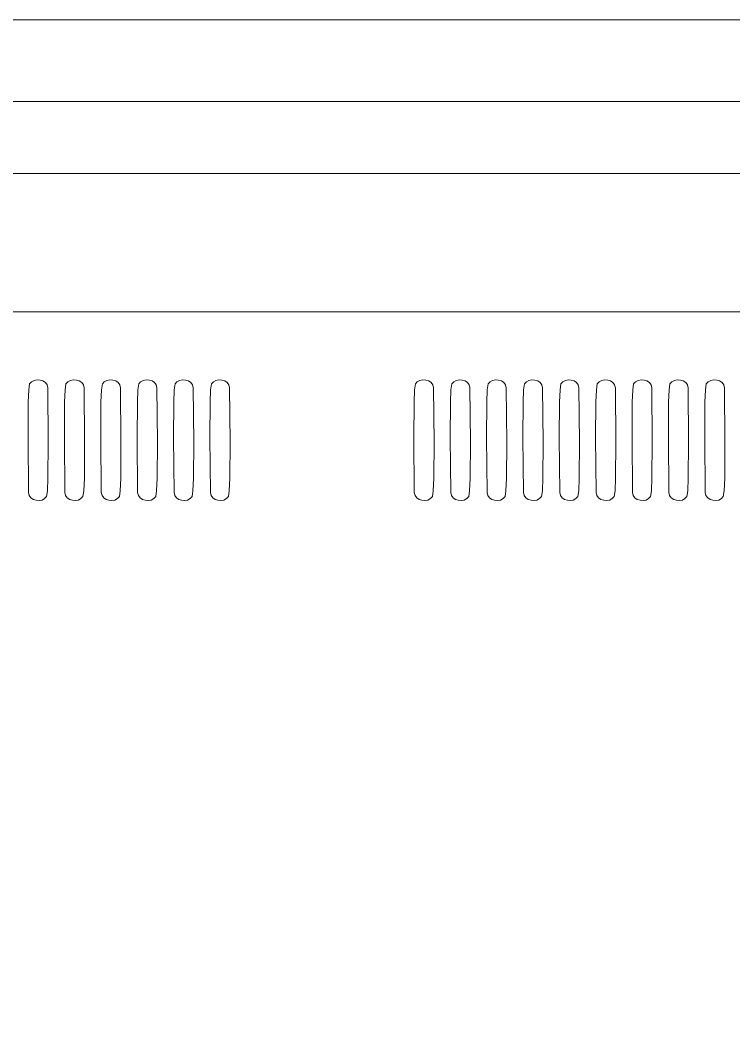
# Model space of a CAD drawing. Header units: centimetres. Extents: x -55 to 59, y -21 to 8.
# Drawn here: x -48.656 to -45.682, y 4.155 to 8.317 of the extents above; entities that cross this region are included whole.
import ezdxf

# ---------------------------------------------------------------- set-up
doc = ezdxf.new("R2010")
doc.units = ezdxf.units.CM
doc.header["$MEASUREMENT"] = 0
doc.layers.add('Camada 1', color=7, linetype='Continuous')

msp = doc.modelspace()

# ---------------------------------------------------------------- linework, layer by layer
at = {"layer": 'Camada 1', "color": 1, "lineweight": 0}
msp.add_lwpolyline([(-54.58141, -21.38276), (-33.58141, -21.38276), (-33.58141, 8.31724), (-54.58141, 8.31724), (-54.58141, -21.38276)], close=True, dxfattribs=at)
at = {"layer": 'Camada 1', "color": 3, "lineweight": 9}
for points, knots in [([(-38.30711, 7.58528), (-38.30711, 7.58528), (-38.32704, 7.28569), (-38.32704, 7.28569), (-38.32704, 7.28569), (-38.32704, 7.28569), (-38.82637, 7.31889), (-38.82637, 7.31889), (-38.82637, 7.31889), (-38.82637, 7.31889), (-38.80646, 7.61849), (-38.80646, 7.61849), (-38.80646, 7.61849), (-38.80646, 7.61849), (-39.67619, 7.67635), (-39.67619, 7.67635), (-39.67619, 7.67635), (-39.67619, 7.67635), (-40.9197, 7.67635), (-40.9197, 7.67635), (-40.9197, 7.67635), (-40.9197, 7.67635), (-40.9197, 7.37607), (-40.9197, 7.37607), (-40.9197, 7.37607), (-40.9197, 7.37607), (-41.42014, 7.37607), (-41.42014, 7.37607), (-41.42014, 7.37607), (-41.42014, 7.37607), (-41.42014, 7.67635), (-41.42014, 7.67635), (-41.42014, 7.67635), (-41.42014, 7.67635), (-49.53611, 7.67635), (-49.53611, 7.67635), (-49.53611, 7.67635), (-49.53611, 7.67635), (-49.53611, 7.37607), (-49.53611, 7.37607), (-49.53611, 7.37607), (-49.53611, 7.37607), (-50.03655, 7.37607), (-50.03655, 7.37607), (-50.03655, 7.37607), (-50.03655, 7.37607), (-50.03655, 7.67635), (-50.03655, 7.67635), (-50.03655, 7.67635), (-50.03655, 7.67635), (-51.28663, 7.67635), (-51.28663, 7.67635), (-51.28663, 7.67635), (-51.28663, 7.67635), (-52.28755, 7.5968), (-52.28755, 7.5968), (-52.28755, 7.5968), (-52.28755, 7.5968), (-52.26376, 7.29749), (-52.26376, 7.29749), (-52.26376, 7.29749), (-52.26376, 7.29749), (-52.76263, 7.25786), (-52.76263, 7.25786), (-52.76263, 7.25786), (-52.76263, 7.25786), (-52.78642, 7.55719), (-52.78642, 7.55719), (-52.78642, 7.55719), (-52.78642, 7.55719), (-53.28845, 7.51729), (-53.28845, 7.51729), (-53.28845, 7.51729), (-53.28845, 7.51729), (-53.28845, 7.81755), (-53.28845, 7.81755), (-53.28845, 7.81755), (-53.28845, 7.81755), (-51.28663, 7.97662), (-51.28663, 7.97662), (-51.28663, 7.97662), (-51.28663, 7.97662), (-39.67619, 7.97662), (-39.67619, 7.97662), (-39.67619, 7.97662), (-39.67619, 7.97662), (-37.67438, 7.84347), (-37.67438, 7.84347), (-37.67438, 7.84347), (-37.67438, 7.84347), (-37.67438, 7.5432), (-37.67438, 7.5432), (-37.67438, 7.5432), (-37.67438, 7.5432), (-38.30711, 7.58528), (-38.30711, 7.58528)], [0, 0, 0, 0, 0.04, 0.04, 0.04, 0.04, 0.08, 0.08, 0.08, 0.08, 0.12, 0.12, 0.12, 0.12, 0.16, 0.16, 0.16, 0.16, 0.2, 0.2, 0.2, 0.2, 0.24, 0.24, 0.24, 0.24, 0.28, 0.28, 0.28, 0.28, 0.32, 0.32, 0.32, 0.32, 0.36, 0.36, 0.36, 0.36, 0.4, 0.4, 0.4, 0.4, 0.44, 0.44, 0.44, 0.44, 0.48, 0.48, 0.48, 0.48, 0.52, 0.52, 0.52, 0.52, 0.56, 0.56, 0.56, 0.56, 0.6, 0.6, 0.6, 0.6, 0.64, 0.64, 0.64, 0.64, 0.68, 0.68, 0.68, 0.68, 0.72, 0.72, 0.72, 0.72, 0.76, 0.76, 0.76, 0.76, 0.8, 0.8, 0.8, 0.8, 0.84, 0.84, 0.84, 0.84, 0.88, 0.88, 0.88, 0.88, 0.92, 0.92, 0.92, 0.92, 1, 1, 1, 1]), ([(-42.72721, 0.44313), (-42.72721, 0.44313), (-42.72721, 7.09738), (-42.72721, 7.09738), (-42.72721, 7.09738), (-42.72721, 7.09738), (-43.40026, 7.1001), (-43.40026, 7.1001), (-43.40026, 7.1001), (-43.40026, 7.1001), (-52.0356, 7.1001), (-52.0356, 7.1001), (-52.0356, 7.1001), (-52.0356, 7.1001), (-52.0356, 0.46847), (-52.0356, 0.46847), (-52.0356, 0.46847), (-52.0356, 0.46847), (-51.74761, 0.4294), (-51.74761, 0.4294), (-51.74761, 0.4294), (-51.74761, 0.4294), (-51.45908, 0.39271), (-51.45908, 0.39271), (-51.45908, 0.39271), (-51.45908, 0.39271), (-51.17003, 0.35841), (-51.17003, 0.35841), (-51.17003, 0.35841), (-51.17003, 0.35841), (-50.8805, 0.32652), (-50.8805, 0.32652), (-50.8805, 0.32652), (-50.8805, 0.32652), (-50.59053, 0.29705), (-50.59053, 0.29705), (-50.59053, 0.29705), (-50.59053, 0.29705), (-50.30015, 0.26999), (-50.30015, 0.26999), (-50.30015, 0.26999), (-50.30015, 0.26999), (-50.0094, 0.24536), (-50.0094, 0.24536), (-50.0094, 0.24536), (-50.0094, 0.24536), (-49.71832, 0.22317), (-49.71832, 0.22317), (-49.71832, 0.22317), (-49.71832, 0.22317), (-49.42695, 0.20343), (-49.42695, 0.20343), (-49.42695, 0.20343), (-49.42695, 0.20343), (-49.13531, 0.18613), (-49.13531, 0.18613), (-49.13531, 0.18613), (-49.13531, 0.18613), (-48.84345, 0.1713), (-48.84345, 0.1713), (-48.84345, 0.1713), (-48.84345, 0.1713), (-48.5514, 0.15894), (-48.5514, 0.15894), (-48.5514, 0.15894), (-48.5514, 0.15894), (-48.2592, 0.14906), (-48.2592, 0.14906), (-48.2592, 0.14906), (-48.2592, 0.14906), (-47.96688, 0.14166), (-47.96688, 0.14166), (-47.96688, 0.14166), (-47.96688, 0.14166), (-47.67449, 0.13676), (-47.67449, 0.13676), (-47.67449, 0.13676), (-47.67449, 0.13676), (-47.38206, 0.13437), (-47.38206, 0.13437), (-47.38206, 0.13437), (-47.38206, 0.13437), (-47.08962, 0.13448), (-47.08962, 0.13448), (-47.08962, 0.13448), (-47.08962, 0.13448), (-46.79721, 0.13711), (-46.79721, 0.13711), (-46.79721, 0.13711), (-46.79721, 0.13711), (-46.50487, 0.14227), (-46.50487, 0.14227), (-46.50487, 0.14227), (-46.50487, 0.14227), (-46.21263, 0.14997), (-46.21263, 0.14997), (-46.21263, 0.14997), (-46.21263, 0.14997), (-45.92054, 0.16021), (-45.92054, 0.16021), (-45.92054, 0.16021), (-45.92054, 0.16021), (-45.62862, 0.173), (-45.62862, 0.173), (-45.62862, 0.173), (-45.62862, 0.173), (-45.33692, 0.18835), (-45.33692, 0.18835), (-45.33692, 0.18835), (-45.33692, 0.18835), (-45.04546, 0.20628), (-45.04546, 0.20628), (-45.04546, 0.20628), (-45.04546, 0.20628), (-44.75429, 0.22678), (-44.75429, 0.22678), (-44.75429, 0.22678), (-44.75429, 0.22678), (-44.46345, 0.24986), (-44.46345, 0.24986), (-44.46345, 0.24986), (-44.46345, 0.24986), (-44.17296, 0.27554), (-44.17296, 0.27554), (-44.17296, 0.27554), (-44.17296, 0.27554), (-43.88287, 0.30382), (-43.88287, 0.30382), (-43.88287, 0.30382), (-43.88287, 0.30382), (-43.59322, 0.33471), (-43.59322, 0.33471), (-43.59322, 0.33471), (-43.59322, 0.33471), (-43.30403, 0.36822), (-43.30403, 0.36822), (-43.30403, 0.36822), (-43.30403, 0.36822), (-43.01535, 0.40435), (-43.01535, 0.40435), (-43.01535, 0.40435), (-43.01535, 0.40435), (-42.72721, 0.44313), (-42.72721, 0.44313)], [0, 0, 0, 0, 0.027027, 0.027027, 0.027027, 0.027027, 0.0540541, 0.0540541, 0.0540541, 0.0540541, 0.0810811, 0.0810811, 0.0810811, 0.0810811, 0.1081081, 0.1081081, 0.1081081, 0.1081081, 0.1351351, 0.1351351, 0.1351351, 0.1351351, 0.1621622, 0.1621622, 0.1621622, 0.1621622, 0.1891892, 0.1891892, 0.1891892, 0.1891892, 0.2162162, 0.2162162, 0.2162162, 0.2162162, 0.2432432, 0.2432432, 0.2432432, 0.2432432, 0.2702703, 0.2702703, 0.2702703, 0.2702703, 0.2972973, 0.2972973, 0.2972973, 0.2972973, 0.3243243, 0.3243243, 0.3243243, 0.3243243, 0.3513514, 0.3513514, 0.3513514, 0.3513514, 0.3783784, 0.3783784, 0.3783784, 0.3783784, 0.4054054, 0.4054054, 0.4054054, 0.4054054, 0.4324324, 0.4324324, 0.4324324, 0.4324324, 0.4594595, 0.4594595, 0.4594595, 0.4594595, 0.4864865, 0.4864865, 0.4864865, 0.4864865, 0.5135135, 0.5135135, 0.5135135, 0.5135135, 0.5405405, 0.5405405, 0.5405405, 0.5405405, 0.5675676, 0.5675676, 0.5675676, 0.5675676, 0.5945946, 0.5945946, 0.5945946, 0.5945946, 0.6216216, 0.6216216, 0.6216216, 0.6216216, 0.6486486, 0.6486486, 0.6486486, 0.6486486, 0.6756757, 0.6756757, 0.6756757, 0.6756757, 0.7027027, 0.7027027, 0.7027027, 0.7027027, 0.7297297, 0.7297297, 0.7297297, 0.7297297, 0.7567568, 0.7567568, 0.7567568, 0.7567568, 0.7837838, 0.7837838, 0.7837838, 0.7837838, 0.8108108, 0.8108108, 0.8108108, 0.8108108, 0.8378378, 0.8378378, 0.8378378, 0.8378378, 0.8648649, 0.8648649, 0.8648649, 0.8648649, 0.8918919, 0.8918919, 0.8918919, 0.8918919, 0.9189189, 0.9189189, 0.9189189, 0.9189189, 0.9459459, 0.9459459, 0.9459459, 0.9459459, 1, 1, 1, 1])]:
    msp.add_open_spline(points, degree=3, knots=knots, dxfattribs=at)
at = {"layer": 'Camada 1', "color": 5, "lineweight": 9}
for points in [[(-48.61731, 6.33436), (-48.61731, 6.33436), (-48.62042, 6.34652), (-48.62042, 6.34652), (-48.62042, 6.34652), (-48.62042, 6.34652), (-48.62256, 6.57389), (-48.62256, 6.57389), (-48.62256, 6.57389), (-48.62256, 6.57389), (-48.62157, 6.72331), (-48.62157, 6.72331), (-48.62157, 6.72331), (-48.62157, 6.72331), (-48.6195, 6.77499), (-48.6195, 6.77499), (-48.6195, 6.77499), (-48.6195, 6.77499), (-48.61597, 6.79916), (-48.61597, 6.79916), (-48.61597, 6.79916), (-48.61597, 6.79916), (-48.60791, 6.80815), (-48.60791, 6.80815), (-48.60791, 6.80815), (-48.60791, 6.80815), (-48.59717, 6.81381), (-48.59717, 6.81381), (-48.59717, 6.81381), (-48.59717, 6.81381), (-48.5849, 6.81624), (-48.5849, 6.81624), (-48.5849, 6.81624), (-48.5849, 6.81624), (-48.57222, 6.81554), (-48.57222, 6.81554), (-48.57222, 6.81554), (-48.57222, 6.81554), (-48.56029, 6.81181), (-48.56029, 6.81181), (-48.56029, 6.81181), (-48.56029, 6.81181), (-48.55024, 6.80514), (-48.55024, 6.80514), (-48.55024, 6.80514), (-48.55024, 6.80514), (-48.54322, 6.79565), (-48.54322, 6.79565), (-48.54322, 6.79565), (-48.54322, 6.79565), (-48.54035, 6.78342), (-48.54035, 6.78342), (-48.54035, 6.78342), (-48.54035, 6.78342), (-48.53812, 6.55573), (-48.53812, 6.55573), (-48.53812, 6.55573), (-48.53812, 6.55573), (-48.53933, 6.40576), (-48.53933, 6.40576), (-48.53933, 6.40576), (-48.53933, 6.40576), (-48.54147, 6.35397), (-48.54147, 6.35397), (-48.54147, 6.35397), (-48.54147, 6.35397), (-48.545, 6.32994), (-48.545, 6.32994), (-48.545, 6.32994), (-48.545, 6.32994), (-48.55328, 6.32076), (-48.55328, 6.32076), (-48.55328, 6.32076), (-48.55328, 6.32076), (-48.56403, 6.31512), (-48.56403, 6.31512), (-48.56403, 6.31512), (-48.56403, 6.31512), (-48.57616, 6.31287), (-48.57616, 6.31287), (-48.57616, 6.31287), (-48.57616, 6.31287), (-48.58862, 6.31384), (-48.58862, 6.31384), (-48.58862, 6.31384), (-48.58862, 6.31384), (-48.60034, 6.31785), (-48.60034, 6.31785), (-48.60034, 6.31785), (-48.60034, 6.31785), (-48.61026, 6.32475), (-48.61026, 6.32475), (-48.61026, 6.32475), (-48.61026, 6.32475), (-48.61731, 6.33436), (-48.61731, 6.33436)], [(-48.46563, 6.33434), (-48.46563, 6.33434), (-48.46871, 6.34652), (-48.46871, 6.34652), (-48.46871, 6.34652), (-48.46871, 6.34652), (-48.4709, 6.57385), (-48.4709, 6.57385), (-48.4709, 6.57385), (-48.4709, 6.57385), (-48.46992, 6.72324), (-48.46992, 6.72324), (-48.46992, 6.72324), (-48.46992, 6.72324), (-48.46783, 6.77494), (-48.46783, 6.77494), (-48.46783, 6.77494), (-48.46783, 6.77494), (-48.46426, 6.79916), (-48.46426, 6.79916), (-48.46426, 6.79916), (-48.46426, 6.79916), (-48.45621, 6.80814), (-48.45621, 6.80814), (-48.45621, 6.80814), (-48.45621, 6.80814), (-48.44548, 6.81379), (-48.44548, 6.81379), (-48.44548, 6.81379), (-48.44548, 6.81379), (-48.43321, 6.81621), (-48.43321, 6.81621), (-48.43321, 6.81621), (-48.43321, 6.81621), (-48.42053, 6.8155), (-48.42053, 6.8155), (-48.42053, 6.8155), (-48.42053, 6.8155), (-48.4086, 6.81177), (-48.4086, 6.81177), (-48.4086, 6.81177), (-48.4086, 6.81177), (-48.39855, 6.80512), (-48.39855, 6.80512), (-48.39855, 6.80512), (-48.39855, 6.80512), (-48.39152, 6.79563), (-48.39152, 6.79563), (-48.39152, 6.79563), (-48.39152, 6.79563), (-48.38865, 6.78342), (-48.38865, 6.78342), (-48.38865, 6.78342), (-48.38865, 6.78342), (-48.38642, 6.55573), (-48.38642, 6.55573), (-48.38642, 6.55573), (-48.38642, 6.55573), (-48.38763, 6.40576), (-48.38763, 6.40576), (-48.38763, 6.40576), (-48.38763, 6.40576), (-48.38977, 6.35398), (-48.38977, 6.35398), (-48.38977, 6.35398), (-48.38977, 6.35398), (-48.3933, 6.32994), (-48.3933, 6.32994), (-48.3933, 6.32994), (-48.3933, 6.32994), (-48.40157, 6.32078), (-48.40157, 6.32078), (-48.40157, 6.32078), (-48.40157, 6.32078), (-48.41232, 6.31515), (-48.41232, 6.31515), (-48.41232, 6.31515), (-48.41232, 6.31515), (-48.42447, 6.3129), (-48.42447, 6.3129), (-48.42447, 6.3129), (-48.42447, 6.3129), (-48.43695, 6.31384), (-48.43695, 6.31384), (-48.43695, 6.31384), (-48.43695, 6.31384), (-48.44868, 6.31784), (-48.44868, 6.31784), (-48.44868, 6.31784), (-48.44868, 6.31784), (-48.4586, 6.32473), (-48.4586, 6.32473), (-48.4586, 6.32473), (-48.4586, 6.32473), (-48.46563, 6.33434), (-48.46563, 6.33434)], [(-48.3139, 6.33436), (-48.3139, 6.33436), (-48.31702, 6.34652), (-48.31702, 6.34652), (-48.31702, 6.34652), (-48.31702, 6.34652), (-48.31915, 6.57389), (-48.31915, 6.57389), (-48.31915, 6.57389), (-48.31915, 6.57389), (-48.31816, 6.72331), (-48.31816, 6.72331), (-48.31816, 6.72331), (-48.31816, 6.72331), (-48.31609, 6.77499), (-48.31609, 6.77499), (-48.31609, 6.77499), (-48.31609, 6.77499), (-48.31255, 6.79916), (-48.31255, 6.79916), (-48.31255, 6.79916), (-48.31255, 6.79916), (-48.3045, 6.80814), (-48.3045, 6.80814), (-48.3045, 6.80814), (-48.3045, 6.80814), (-48.29376, 6.8138), (-48.29376, 6.8138), (-48.29376, 6.8138), (-48.29376, 6.8138), (-48.28148, 6.81623), (-48.28148, 6.81623), (-48.28148, 6.81623), (-48.28148, 6.81623), (-48.26881, 6.81553), (-48.26881, 6.81553), (-48.26881, 6.81553), (-48.26881, 6.81553), (-48.25688, 6.81179), (-48.25688, 6.81179), (-48.25688, 6.81179), (-48.25688, 6.81179), (-48.24683, 6.80513), (-48.24683, 6.80513), (-48.24683, 6.80513), (-48.24683, 6.80513), (-48.2398, 6.79564), (-48.2398, 6.79564), (-48.2398, 6.79564), (-48.2398, 6.79564), (-48.23694, 6.78342), (-48.23694, 6.78342), (-48.23694, 6.78342), (-48.23694, 6.78342), (-48.23471, 6.55573), (-48.23471, 6.55573), (-48.23471, 6.55573), (-48.23471, 6.55573), (-48.23592, 6.40576), (-48.23592, 6.40576), (-48.23592, 6.40576), (-48.23592, 6.40576), (-48.23807, 6.35397), (-48.23807, 6.35397), (-48.23807, 6.35397), (-48.23807, 6.35397), (-48.2416, 6.32994), (-48.2416, 6.32994), (-48.2416, 6.32994), (-48.2416, 6.32994), (-48.24988, 6.32076), (-48.24988, 6.32076), (-48.24988, 6.32076), (-48.24988, 6.32076), (-48.26062, 6.31513), (-48.26062, 6.31513), (-48.26062, 6.31513), (-48.26062, 6.31513), (-48.27276, 6.31288), (-48.27276, 6.31288), (-48.27276, 6.31288), (-48.27276, 6.31288), (-48.28521, 6.31384), (-48.28521, 6.31384), (-48.28521, 6.31384), (-48.28521, 6.31384), (-48.29693, 6.31785), (-48.29693, 6.31785), (-48.29693, 6.31785), (-48.29693, 6.31785), (-48.30685, 6.32475), (-48.30685, 6.32475), (-48.30685, 6.32475), (-48.30685, 6.32475), (-48.3139, 6.33436), (-48.3139, 6.33436)], [(-48.1622, 6.33435), (-48.1622, 6.33435), (-48.1653, 6.34652), (-48.1653, 6.34652), (-48.1653, 6.34652), (-48.1653, 6.34652), (-48.16749, 6.57385), (-48.16749, 6.57385), (-48.16749, 6.57385), (-48.16749, 6.57385), (-48.16651, 6.72324), (-48.16651, 6.72324), (-48.16651, 6.72324), (-48.16651, 6.72324), (-48.16442, 6.77494), (-48.16442, 6.77494), (-48.16442, 6.77494), (-48.16442, 6.77494), (-48.16085, 6.79916), (-48.16085, 6.79916), (-48.16085, 6.79916), (-48.16085, 6.79916), (-48.1528, 6.80813), (-48.1528, 6.80813), (-48.1528, 6.80813), (-48.1528, 6.80813), (-48.14207, 6.81378), (-48.14207, 6.81378), (-48.14207, 6.81378), (-48.14207, 6.81378), (-48.1298, 6.8162), (-48.1298, 6.8162), (-48.1298, 6.8162), (-48.1298, 6.8162), (-48.11713, 6.81549), (-48.11713, 6.81549), (-48.11713, 6.81549), (-48.11713, 6.81549), (-48.1052, 6.81176), (-48.1052, 6.81176), (-48.1052, 6.81176), (-48.1052, 6.81176), (-48.09514, 6.8051), (-48.09514, 6.8051), (-48.09514, 6.8051), (-48.09514, 6.8051), (-48.08811, 6.79562), (-48.08811, 6.79562), (-48.08811, 6.79562), (-48.08811, 6.79562), (-48.08523, 6.78342), (-48.08523, 6.78342), (-48.08523, 6.78342), (-48.08523, 6.78342), (-48.083, 6.55575), (-48.083, 6.55575), (-48.083, 6.55575), (-48.083, 6.55575), (-48.08422, 6.40578), (-48.08422, 6.40578), (-48.08422, 6.40578), (-48.08422, 6.40578), (-48.08636, 6.35399), (-48.08636, 6.35399), (-48.08636, 6.35399), (-48.08636, 6.35399), (-48.0899, 6.32994), (-48.0899, 6.32994), (-48.0899, 6.32994), (-48.0899, 6.32994), (-48.09817, 6.32076), (-48.09817, 6.32076), (-48.09817, 6.32076), (-48.09817, 6.32076), (-48.10891, 6.31513), (-48.10891, 6.31513), (-48.10891, 6.31513), (-48.10891, 6.31513), (-48.12105, 6.31288), (-48.12105, 6.31288), (-48.12105, 6.31288), (-48.12105, 6.31288), (-48.13351, 6.31384), (-48.13351, 6.31384), (-48.13351, 6.31384), (-48.13351, 6.31384), (-48.14524, 6.31785), (-48.14524, 6.31785), (-48.14524, 6.31785), (-48.14524, 6.31785), (-48.15516, 6.32474), (-48.15516, 6.32474), (-48.15516, 6.32474), (-48.15516, 6.32474), (-48.1622, 6.33435), (-48.1622, 6.33435)], [(-48.01051, 6.33434), (-48.01051, 6.33434), (-48.01359, 6.34652), (-48.01359, 6.34652), (-48.01359, 6.34652), (-48.01359, 6.34652), (-48.01572, 6.57388), (-48.01572, 6.57388), (-48.01572, 6.57388), (-48.01572, 6.57388), (-48.01474, 6.72331), (-48.01474, 6.72331), (-48.01474, 6.72331), (-48.01474, 6.72331), (-48.01267, 6.775), (-48.01267, 6.775), (-48.01267, 6.775), (-48.01267, 6.775), (-48.00914, 6.79916), (-48.00914, 6.79916), (-48.00914, 6.79916), (-48.00914, 6.79916), (-48.0011, 6.80813), (-48.0011, 6.80813), (-48.0011, 6.80813), (-48.0011, 6.80813), (-47.99037, 6.81377), (-47.99037, 6.81377), (-47.99037, 6.81377), (-47.99037, 6.81377), (-47.97809, 6.81619), (-47.97809, 6.81619), (-47.97809, 6.81619), (-47.97809, 6.81619), (-47.96542, 6.81549), (-47.96542, 6.81549), (-47.96542, 6.81549), (-47.96542, 6.81549), (-47.95348, 6.81176), (-47.95348, 6.81176), (-47.95348, 6.81176), (-47.95348, 6.81176), (-47.94342, 6.80511), (-47.94342, 6.80511), (-47.94342, 6.80511), (-47.94342, 6.80511), (-47.93639, 6.79563), (-47.93639, 6.79563), (-47.93639, 6.79563), (-47.93639, 6.79563), (-47.93353, 6.78342), (-47.93353, 6.78342), (-47.93353, 6.78342), (-47.93353, 6.78342), (-47.93131, 6.55573), (-47.93131, 6.55573), (-47.93131, 6.55573), (-47.93131, 6.55573), (-47.93252, 6.40575), (-47.93252, 6.40575), (-47.93252, 6.40575), (-47.93252, 6.40575), (-47.93466, 6.35397), (-47.93466, 6.35397), (-47.93466, 6.35397), (-47.93466, 6.35397), (-47.93818, 6.32994), (-47.93818, 6.32994), (-47.93818, 6.32994), (-47.93818, 6.32994), (-47.94646, 6.32078), (-47.94646, 6.32078), (-47.94646, 6.32078), (-47.94646, 6.32078), (-47.9572, 6.31515), (-47.9572, 6.31515), (-47.9572, 6.31515), (-47.9572, 6.31515), (-47.96935, 6.3129), (-47.96935, 6.3129), (-47.96935, 6.3129), (-47.96935, 6.3129), (-47.98182, 6.31384), (-47.98182, 6.31384), (-47.98182, 6.31384), (-47.98182, 6.31384), (-47.99355, 6.31784), (-47.99355, 6.31784), (-47.99355, 6.31784), (-47.99355, 6.31784), (-48.00347, 6.32473), (-48.00347, 6.32473), (-48.00347, 6.32473), (-48.00347, 6.32473), (-48.01051, 6.33434), (-48.01051, 6.33434)], [(-47.85879, 6.33435), (-47.85879, 6.33435), (-47.86191, 6.34652), (-47.86191, 6.34652), (-47.86191, 6.34652), (-47.86191, 6.34652), (-47.86404, 6.57388), (-47.86404, 6.57388), (-47.86404, 6.57388), (-47.86404, 6.57388), (-47.86305, 6.7233), (-47.86305, 6.7233), (-47.86305, 6.7233), (-47.86305, 6.7233), (-47.86098, 6.77499), (-47.86098, 6.77499), (-47.86098, 6.77499), (-47.86098, 6.77499), (-47.85744, 6.79916), (-47.85744, 6.79916), (-47.85744, 6.79916), (-47.85744, 6.79916), (-47.84939, 6.80814), (-47.84939, 6.80814), (-47.84939, 6.80814), (-47.84939, 6.80814), (-47.83865, 6.8138), (-47.83865, 6.8138), (-47.83865, 6.8138), (-47.83865, 6.8138), (-47.82638, 6.81623), (-47.82638, 6.81623), (-47.82638, 6.81623), (-47.82638, 6.81623), (-47.8137, 6.81553), (-47.8137, 6.81553), (-47.8137, 6.81553), (-47.8137, 6.81553), (-47.80177, 6.8118), (-47.80177, 6.8118), (-47.80177, 6.8118), (-47.80177, 6.8118), (-47.79172, 6.80514), (-47.79172, 6.80514), (-47.79172, 6.80514), (-47.79172, 6.80514), (-47.78469, 6.79565), (-47.78469, 6.79565), (-47.78469, 6.79565), (-47.78469, 6.79565), (-47.78183, 6.78342), (-47.78183, 6.78342), (-47.78183, 6.78342), (-47.78183, 6.78342), (-47.77961, 6.55573), (-47.77961, 6.55573), (-47.77961, 6.55573), (-47.77961, 6.55573), (-47.78082, 6.40574), (-47.78082, 6.40574), (-47.78082, 6.40574), (-47.78082, 6.40574), (-47.78296, 6.35396), (-47.78296, 6.35396), (-47.78296, 6.35396), (-47.78296, 6.35396), (-47.78648, 6.32994), (-47.78648, 6.32994), (-47.78648, 6.32994), (-47.78648, 6.32994), (-47.79477, 6.32077), (-47.79477, 6.32077), (-47.79477, 6.32077), (-47.79477, 6.32077), (-47.80551, 6.31514), (-47.80551, 6.31514), (-47.80551, 6.31514), (-47.80551, 6.31514), (-47.81764, 6.31288), (-47.81764, 6.31288), (-47.81764, 6.31288), (-47.81764, 6.31288), (-47.8301, 6.31384), (-47.8301, 6.31384), (-47.8301, 6.31384), (-47.8301, 6.31384), (-47.84182, 6.31785), (-47.84182, 6.31785), (-47.84182, 6.31785), (-47.84182, 6.31785), (-47.85174, 6.32474), (-47.85174, 6.32474), (-47.85174, 6.32474), (-47.85174, 6.32474), (-47.85879, 6.33435), (-47.85879, 6.33435)], [(-47.00806, 6.33435), (-47.00806, 6.33435), (-47.01115, 6.34652), (-47.01115, 6.34652), (-47.01115, 6.34652), (-47.01115, 6.34652), (-47.01329, 6.57389), (-47.01329, 6.57389), (-47.01329, 6.57389), (-47.01329, 6.57389), (-47.0123, 6.72331), (-47.0123, 6.72331), (-47.0123, 6.72331), (-47.0123, 6.72331), (-47.01023, 6.775), (-47.01023, 6.775), (-47.01023, 6.775), (-47.01023, 6.775), (-47.0067, 6.79916), (-47.0067, 6.79916), (-47.0067, 6.79916), (-47.0067, 6.79916), (-46.99864, 6.80814), (-46.99864, 6.80814), (-46.99864, 6.80814), (-46.99864, 6.80814), (-46.98791, 6.8138), (-46.98791, 6.8138), (-46.98791, 6.8138), (-46.98791, 6.8138), (-46.97563, 6.81623), (-46.97563, 6.81623), (-46.97563, 6.81623), (-46.97563, 6.81623), (-46.96296, 6.81553), (-46.96296, 6.81553), (-46.96296, 6.81553), (-46.96296, 6.81553), (-46.95103, 6.8118), (-46.95103, 6.8118), (-46.95103, 6.8118), (-46.95103, 6.8118), (-46.94098, 6.80514), (-46.94098, 6.80514), (-46.94098, 6.80514), (-46.94098, 6.80514), (-46.93395, 6.79565), (-46.93395, 6.79565), (-46.93395, 6.79565), (-46.93395, 6.79565), (-46.93108, 6.78342), (-46.93108, 6.78342), (-46.93108, 6.78342), (-46.93108, 6.78342), (-46.92886, 6.55573), (-46.92886, 6.55573), (-46.92886, 6.55573), (-46.92886, 6.55573), (-46.93007, 6.40575), (-46.93007, 6.40575), (-46.93007, 6.40575), (-46.93007, 6.40575), (-46.93221, 6.35397), (-46.93221, 6.35397), (-46.93221, 6.35397), (-46.93221, 6.35397), (-46.93574, 6.32994), (-46.93574, 6.32994), (-46.93574, 6.32994), (-46.93574, 6.32994), (-46.94403, 6.32078), (-46.94403, 6.32078), (-46.94403, 6.32078), (-46.94403, 6.32078), (-46.95478, 6.31515), (-46.95478, 6.31515), (-46.95478, 6.31515), (-46.95478, 6.31515), (-46.96692, 6.31289), (-46.96692, 6.31289), (-46.96692, 6.31289), (-46.96692, 6.31289), (-46.97938, 6.31384), (-46.97938, 6.31384), (-46.97938, 6.31384), (-46.97938, 6.31384), (-46.9911, 6.31785), (-46.9911, 6.31785), (-46.9911, 6.31785), (-46.9911, 6.31785), (-47.00102, 6.32474), (-47.00102, 6.32474), (-47.00102, 6.32474), (-47.00102, 6.32474), (-47.00806, 6.33435), (-47.00806, 6.33435)], [(-46.85634, 6.33436), (-46.85634, 6.33436), (-46.85945, 6.34652), (-46.85945, 6.34652), (-46.85945, 6.34652), (-46.85945, 6.34652), (-46.86159, 6.57388), (-46.86159, 6.57388), (-46.86159, 6.57388), (-46.86159, 6.57388), (-46.8606, 6.7233), (-46.8606, 6.7233), (-46.8606, 6.7233), (-46.8606, 6.7233), (-46.85852, 6.77499), (-46.85852, 6.77499), (-46.85852, 6.77499), (-46.85852, 6.77499), (-46.85498, 6.79916), (-46.85498, 6.79916), (-46.85498, 6.79916), (-46.85498, 6.79916), (-46.84693, 6.80815), (-46.84693, 6.80815), (-46.84693, 6.80815), (-46.84693, 6.80815), (-46.83619, 6.81381), (-46.83619, 6.81381), (-46.83619, 6.81381), (-46.83619, 6.81381), (-46.82392, 6.81624), (-46.82392, 6.81624), (-46.82392, 6.81624), (-46.82392, 6.81624), (-46.81124, 6.81554), (-46.81124, 6.81554), (-46.81124, 6.81554), (-46.81124, 6.81554), (-46.79931, 6.81181), (-46.79931, 6.81181), (-46.79931, 6.81181), (-46.79931, 6.81181), (-46.78926, 6.80514), (-46.78926, 6.80514), (-46.78926, 6.80514), (-46.78926, 6.80514), (-46.78223, 6.79565), (-46.78223, 6.79565), (-46.78223, 6.79565), (-46.78223, 6.79565), (-46.77937, 6.78342), (-46.77937, 6.78342), (-46.77937, 6.78342), (-46.77937, 6.78342), (-46.77715, 6.55573), (-46.77715, 6.55573), (-46.77715, 6.55573), (-46.77715, 6.55573), (-46.77836, 6.40575), (-46.77836, 6.40575), (-46.77836, 6.40575), (-46.77836, 6.40575), (-46.78049, 6.35397), (-46.78049, 6.35397), (-46.78049, 6.35397), (-46.78049, 6.35397), (-46.78402, 6.32994), (-46.78402, 6.32994), (-46.78402, 6.32994), (-46.78402, 6.32994), (-46.79231, 6.32076), (-46.79231, 6.32076), (-46.79231, 6.32076), (-46.79231, 6.32076), (-46.80305, 6.31512), (-46.80305, 6.31512), (-46.80305, 6.31512), (-46.80305, 6.31512), (-46.81519, 6.31287), (-46.81519, 6.31287), (-46.81519, 6.31287), (-46.81519, 6.31287), (-46.82765, 6.31384), (-46.82765, 6.31384), (-46.82765, 6.31384), (-46.82765, 6.31384), (-46.83937, 6.31785), (-46.83937, 6.31785), (-46.83937, 6.31785), (-46.83937, 6.31785), (-46.84929, 6.32475), (-46.84929, 6.32475), (-46.84929, 6.32475), (-46.84929, 6.32475), (-46.85634, 6.33436), (-46.85634, 6.33436)], [(-46.70464, 6.33435), (-46.70464, 6.33435), (-46.70773, 6.34652), (-46.70773, 6.34652), (-46.70773, 6.34652), (-46.70773, 6.34652), (-46.70987, 6.57388), (-46.70987, 6.57388), (-46.70987, 6.57388), (-46.70987, 6.57388), (-46.70889, 6.72331), (-46.70889, 6.72331), (-46.70889, 6.72331), (-46.70889, 6.72331), (-46.70682, 6.775), (-46.70682, 6.775), (-46.70682, 6.775), (-46.70682, 6.775), (-46.70328, 6.79916), (-46.70328, 6.79916), (-46.70328, 6.79916), (-46.70328, 6.79916), (-46.69524, 6.80812), (-46.69524, 6.80812), (-46.69524, 6.80812), (-46.69524, 6.80812), (-46.6845, 6.81377), (-46.6845, 6.81377), (-46.6845, 6.81377), (-46.6845, 6.81377), (-46.67222, 6.8162), (-46.67222, 6.8162), (-46.67222, 6.8162), (-46.67222, 6.8162), (-46.65953, 6.8155), (-46.65953, 6.8155), (-46.65953, 6.8155), (-46.65953, 6.8155), (-46.64759, 6.81178), (-46.64759, 6.81178), (-46.64759, 6.81178), (-46.64759, 6.81178), (-46.63753, 6.80512), (-46.63753, 6.80512), (-46.63753, 6.80512), (-46.63753, 6.80512), (-46.63052, 6.79564), (-46.63052, 6.79564), (-46.63052, 6.79564), (-46.63052, 6.79564), (-46.62768, 6.78342), (-46.62768, 6.78342), (-46.62768, 6.78342), (-46.62768, 6.78342), (-46.62545, 6.5557), (-46.62545, 6.5557), (-46.62545, 6.5557), (-46.62545, 6.5557), (-46.62664, 6.40576), (-46.62664, 6.40576), (-46.62664, 6.40576), (-46.62664, 6.40576), (-46.62879, 6.35398), (-46.62879, 6.35398), (-46.62879, 6.35398), (-46.62879, 6.35398), (-46.63233, 6.32994), (-46.63233, 6.32994), (-46.63233, 6.32994), (-46.63233, 6.32994), (-46.64062, 6.32078), (-46.64062, 6.32078), (-46.64062, 6.32078), (-46.64062, 6.32078), (-46.65136, 6.31515), (-46.65136, 6.31515), (-46.65136, 6.31515), (-46.65136, 6.31515), (-46.66351, 6.31289), (-46.66351, 6.31289), (-46.66351, 6.31289), (-46.66351, 6.31289), (-46.67597, 6.31384), (-46.67597, 6.31384), (-46.67597, 6.31384), (-46.67597, 6.31384), (-46.68769, 6.31785), (-46.68769, 6.31785), (-46.68769, 6.31785), (-46.68769, 6.31785), (-46.69761, 6.32474), (-46.69761, 6.32474), (-46.69761, 6.32474), (-46.69761, 6.32474), (-46.70464, 6.33435), (-46.70464, 6.33435)], [(-46.55292, 6.33436), (-46.55292, 6.33436), (-46.55604, 6.34652), (-46.55604, 6.34652), (-46.55604, 6.34652), (-46.55604, 6.34652), (-46.55817, 6.57388), (-46.55817, 6.57388), (-46.55817, 6.57388), (-46.55817, 6.57388), (-46.55718, 6.7233), (-46.55718, 6.7233), (-46.55718, 6.7233), (-46.55718, 6.7233), (-46.5551, 6.77499), (-46.5551, 6.77499), (-46.5551, 6.77499), (-46.5551, 6.77499), (-46.55156, 6.79916), (-46.55156, 6.79916), (-46.55156, 6.79916), (-46.55156, 6.79916), (-46.54351, 6.80814), (-46.54351, 6.80814), (-46.54351, 6.80814), (-46.54351, 6.80814), (-46.53278, 6.8138), (-46.53278, 6.8138), (-46.53278, 6.8138), (-46.53278, 6.8138), (-46.5205, 6.81623), (-46.5205, 6.81623), (-46.5205, 6.81623), (-46.5205, 6.81623), (-46.50783, 6.81553), (-46.50783, 6.81553), (-46.50783, 6.81553), (-46.50783, 6.81553), (-46.4959, 6.81179), (-46.4959, 6.81179), (-46.4959, 6.81179), (-46.4959, 6.81179), (-46.48585, 6.80513), (-46.48585, 6.80513), (-46.48585, 6.80513), (-46.48585, 6.80513), (-46.47882, 6.79564), (-46.47882, 6.79564), (-46.47882, 6.79564), (-46.47882, 6.79564), (-46.47596, 6.78342), (-46.47596, 6.78342), (-46.47596, 6.78342), (-46.47596, 6.78342), (-46.47373, 6.55573), (-46.47373, 6.55573), (-46.47373, 6.55573), (-46.47373, 6.55573), (-46.47495, 6.40575), (-46.47495, 6.40575), (-46.47495, 6.40575), (-46.47495, 6.40575), (-46.47709, 6.35397), (-46.47709, 6.35397), (-46.47709, 6.35397), (-46.47709, 6.35397), (-46.48061, 6.32994), (-46.48061, 6.32994), (-46.48061, 6.32994), (-46.48061, 6.32994), (-46.4889, 6.32076), (-46.4889, 6.32076), (-46.4889, 6.32076), (-46.4889, 6.32076), (-46.49964, 6.31513), (-46.49964, 6.31513), (-46.49964, 6.31513), (-46.49964, 6.31513), (-46.51177, 6.31288), (-46.51177, 6.31288), (-46.51177, 6.31288), (-46.51177, 6.31288), (-46.52423, 6.31384), (-46.52423, 6.31384), (-46.52423, 6.31384), (-46.52423, 6.31384), (-46.53595, 6.31785), (-46.53595, 6.31785), (-46.53595, 6.31785), (-46.53595, 6.31785), (-46.54587, 6.32475), (-46.54587, 6.32475), (-46.54587, 6.32475), (-46.54587, 6.32475), (-46.55292, 6.33436), (-46.55292, 6.33436)], [(-46.40121, 6.33436), (-46.40121, 6.33436), (-46.40433, 6.34652), (-46.40433, 6.34652), (-46.40433, 6.34652), (-46.40433, 6.34652), (-46.40646, 6.57389), (-46.40646, 6.57389), (-46.40646, 6.57389), (-46.40646, 6.57389), (-46.40547, 6.72333), (-46.40547, 6.72333), (-46.40547, 6.72333), (-46.40547, 6.72333), (-46.4034, 6.77501), (-46.4034, 6.77501), (-46.4034, 6.77501), (-46.4034, 6.77501), (-46.39986, 6.79916), (-46.39986, 6.79916), (-46.39986, 6.79916), (-46.39986, 6.79916), (-46.39181, 6.80813), (-46.39181, 6.80813), (-46.39181, 6.80813), (-46.39181, 6.80813), (-46.38108, 6.81377), (-46.38108, 6.81377), (-46.38108, 6.81377), (-46.38108, 6.81377), (-46.36881, 6.81619), (-46.36881, 6.81619), (-46.36881, 6.81619), (-46.36881, 6.81619), (-46.35614, 6.81549), (-46.35614, 6.81549), (-46.35614, 6.81549), (-46.35614, 6.81549), (-46.34421, 6.81176), (-46.34421, 6.81176), (-46.34421, 6.81176), (-46.34421, 6.81176), (-46.33416, 6.8051), (-46.33416, 6.8051), (-46.33416, 6.8051), (-46.33416, 6.8051), (-46.32713, 6.79562), (-46.32713, 6.79562), (-46.32713, 6.79562), (-46.32713, 6.79562), (-46.32425, 6.78342), (-46.32425, 6.78342), (-46.32425, 6.78342), (-46.32425, 6.78342), (-46.32202, 6.55574), (-46.32202, 6.55574), (-46.32202, 6.55574), (-46.32202, 6.55574), (-46.32324, 6.40575), (-46.32324, 6.40575), (-46.32324, 6.40575), (-46.32324, 6.40575), (-46.32538, 6.35396), (-46.32538, 6.35396), (-46.32538, 6.35396), (-46.32538, 6.35396), (-46.3289, 6.32994), (-46.3289, 6.32994), (-46.3289, 6.32994), (-46.3289, 6.32994), (-46.33719, 6.32076), (-46.33719, 6.32076), (-46.33719, 6.32076), (-46.33719, 6.32076), (-46.34793, 6.31512), (-46.34793, 6.31512), (-46.34793, 6.31512), (-46.34793, 6.31512), (-46.36006, 6.31287), (-46.36006, 6.31287), (-46.36006, 6.31287), (-46.36006, 6.31287), (-46.37252, 6.31383), (-46.37252, 6.31383), (-46.37252, 6.31383), (-46.37252, 6.31383), (-46.38425, 6.31785), (-46.38425, 6.31785), (-46.38425, 6.31785), (-46.38425, 6.31785), (-46.39416, 6.32474), (-46.39416, 6.32474), (-46.39416, 6.32474), (-46.39416, 6.32474), (-46.40121, 6.33436), (-46.40121, 6.33436)], [(-46.24953, 6.33435), (-46.24953, 6.33435), (-46.2526, 6.34652), (-46.2526, 6.34652), (-46.2526, 6.34652), (-46.2526, 6.34652), (-46.25474, 6.57388), (-46.25474, 6.57388), (-46.25474, 6.57388), (-46.25474, 6.57388), (-46.25376, 6.72331), (-46.25376, 6.72331), (-46.25376, 6.72331), (-46.25376, 6.72331), (-46.25169, 6.775), (-46.25169, 6.775), (-46.25169, 6.775), (-46.25169, 6.775), (-46.24816, 6.79916), (-46.24816, 6.79916), (-46.24816, 6.79916), (-46.24816, 6.79916), (-46.24012, 6.80813), (-46.24012, 6.80813), (-46.24012, 6.80813), (-46.24012, 6.80813), (-46.22939, 6.81377), (-46.22939, 6.81377), (-46.22939, 6.81377), (-46.22939, 6.81377), (-46.21711, 6.81619), (-46.21711, 6.81619), (-46.21711, 6.81619), (-46.21711, 6.81619), (-46.20443, 6.81549), (-46.20443, 6.81549), (-46.20443, 6.81549), (-46.20443, 6.81549), (-46.1925, 6.81176), (-46.1925, 6.81176), (-46.1925, 6.81176), (-46.1925, 6.81176), (-46.18244, 6.80511), (-46.18244, 6.80511), (-46.18244, 6.80511), (-46.18244, 6.80511), (-46.17541, 6.79563), (-46.17541, 6.79563), (-46.17541, 6.79563), (-46.17541, 6.79563), (-46.17255, 6.78342), (-46.17255, 6.78342), (-46.17255, 6.78342), (-46.17255, 6.78342), (-46.17032, 6.55573), (-46.17032, 6.55573), (-46.17032, 6.55573), (-46.17032, 6.55573), (-46.17153, 6.40576), (-46.17153, 6.40576), (-46.17153, 6.40576), (-46.17153, 6.40576), (-46.17367, 6.35398), (-46.17367, 6.35398), (-46.17367, 6.35398), (-46.17367, 6.35398), (-46.1772, 6.32994), (-46.1772, 6.32994), (-46.1772, 6.32994), (-46.1772, 6.32994), (-46.18547, 6.32077), (-46.18547, 6.32077), (-46.18547, 6.32077), (-46.18547, 6.32077), (-46.19622, 6.31514), (-46.19622, 6.31514), (-46.19622, 6.31514), (-46.19622, 6.31514), (-46.20837, 6.31289), (-46.20837, 6.31289), (-46.20837, 6.31289), (-46.20837, 6.31289), (-46.22084, 6.31384), (-46.22084, 6.31384), (-46.22084, 6.31384), (-46.22084, 6.31384), (-46.23258, 6.31784), (-46.23258, 6.31784), (-46.23258, 6.31784), (-46.23258, 6.31784), (-46.2425, 6.32473), (-46.2425, 6.32473), (-46.2425, 6.32473), (-46.2425, 6.32473), (-46.24953, 6.33435), (-46.24953, 6.33435)], [(-46.0978, 6.33436), (-46.0978, 6.33436), (-46.10092, 6.34652), (-46.10092, 6.34652), (-46.10092, 6.34652), (-46.10092, 6.34652), (-46.10306, 6.5739), (-46.10306, 6.5739), (-46.10306, 6.5739), (-46.10306, 6.5739), (-46.10207, 6.72333), (-46.10207, 6.72333), (-46.10207, 6.72333), (-46.10207, 6.72333), (-46.09999, 6.77501), (-46.09999, 6.77501), (-46.09999, 6.77501), (-46.09999, 6.77501), (-46.09646, 6.79916), (-46.09646, 6.79916), (-46.09646, 6.79916), (-46.09646, 6.79916), (-46.08839, 6.80812), (-46.08839, 6.80812), (-46.08839, 6.80812), (-46.08839, 6.80812), (-46.07766, 6.81376), (-46.07766, 6.81376), (-46.07766, 6.81376), (-46.07766, 6.81376), (-46.06539, 6.81619), (-46.06539, 6.81619), (-46.06539, 6.81619), (-46.06539, 6.81619), (-46.05272, 6.81549), (-46.05272, 6.81549), (-46.05272, 6.81549), (-46.05272, 6.81549), (-46.04079, 6.81176), (-46.04079, 6.81176), (-46.04079, 6.81176), (-46.04079, 6.81176), (-46.03074, 6.80511), (-46.03074, 6.80511), (-46.03074, 6.80511), (-46.03074, 6.80511), (-46.02371, 6.79563), (-46.02371, 6.79563), (-46.02371, 6.79563), (-46.02371, 6.79563), (-46.02082, 6.78342), (-46.02082, 6.78342), (-46.02082, 6.78342), (-46.02082, 6.78342), (-46.01861, 6.55574), (-46.01861, 6.55574), (-46.01861, 6.55574), (-46.01861, 6.55574), (-46.01983, 6.40575), (-46.01983, 6.40575), (-46.01983, 6.40575), (-46.01983, 6.40575), (-46.02197, 6.35396), (-46.02197, 6.35396), (-46.02197, 6.35396), (-46.02197, 6.35396), (-46.02549, 6.32994), (-46.02549, 6.32994), (-46.02549, 6.32994), (-46.02549, 6.32994), (-46.03378, 6.32076), (-46.03378, 6.32076), (-46.03378, 6.32076), (-46.03378, 6.32076), (-46.04452, 6.31512), (-46.04452, 6.31512), (-46.04452, 6.31512), (-46.04452, 6.31512), (-46.05665, 6.31287), (-46.05665, 6.31287), (-46.05665, 6.31287), (-46.05665, 6.31287), (-46.06911, 6.31384), (-46.06911, 6.31384), (-46.06911, 6.31384), (-46.06911, 6.31384), (-46.08083, 6.31785), (-46.08083, 6.31785), (-46.08083, 6.31785), (-46.08083, 6.31785), (-46.09075, 6.32475), (-46.09075, 6.32475), (-46.09075, 6.32475), (-46.09075, 6.32475), (-46.0978, 6.33436), (-46.0978, 6.33436)], [(-45.94611, 6.33434), (-45.94611, 6.33434), (-45.94918, 6.34652), (-45.94918, 6.34652), (-45.94918, 6.34652), (-45.94918, 6.34652), (-45.95132, 6.57389), (-45.95132, 6.57389), (-45.95132, 6.57389), (-45.95132, 6.57389), (-45.95035, 6.72332), (-45.95035, 6.72332), (-45.95035, 6.72332), (-45.95035, 6.72332), (-45.94828, 6.775), (-45.94828, 6.775), (-45.94828, 6.775), (-45.94828, 6.775), (-45.94476, 6.79916), (-45.94476, 6.79916), (-45.94476, 6.79916), (-45.94476, 6.79916), (-45.93669, 6.80816), (-45.93669, 6.80816), (-45.93669, 6.80816), (-45.93669, 6.80816), (-45.92595, 6.81382), (-45.92595, 6.81382), (-45.92595, 6.81382), (-45.92595, 6.81382), (-45.91368, 6.81626), (-45.91368, 6.81626), (-45.91368, 6.81626), (-45.91368, 6.81626), (-45.901, 6.81556), (-45.901, 6.81556), (-45.901, 6.81556), (-45.901, 6.81556), (-45.88907, 6.81182), (-45.88907, 6.81182), (-45.88907, 6.81182), (-45.88907, 6.81182), (-45.87902, 6.80516), (-45.87902, 6.80516), (-45.87902, 6.80516), (-45.87902, 6.80516), (-45.87199, 6.79566), (-45.87199, 6.79566), (-45.87199, 6.79566), (-45.87199, 6.79566), (-45.86912, 6.78342), (-45.86912, 6.78342), (-45.86912, 6.78342), (-45.86912, 6.78342), (-45.86691, 6.55573), (-45.86691, 6.55573), (-45.86691, 6.55573), (-45.86691, 6.55573), (-45.86812, 6.40575), (-45.86812, 6.40575), (-45.86812, 6.40575), (-45.86812, 6.40575), (-45.87026, 6.35397), (-45.87026, 6.35397), (-45.87026, 6.35397), (-45.87026, 6.35397), (-45.87379, 6.32994), (-45.87379, 6.32994), (-45.87379, 6.32994), (-45.87379, 6.32994), (-45.88207, 6.32079), (-45.88207, 6.32079), (-45.88207, 6.32079), (-45.88207, 6.32079), (-45.89282, 6.31516), (-45.89282, 6.31516), (-45.89282, 6.31516), (-45.89282, 6.31516), (-45.90497, 6.3129), (-45.90497, 6.3129), (-45.90497, 6.3129), (-45.90497, 6.3129), (-45.91744, 6.31384), (-45.91744, 6.31384), (-45.91744, 6.31384), (-45.91744, 6.31384), (-45.92917, 6.31784), (-45.92917, 6.31784), (-45.92917, 6.31784), (-45.92917, 6.31784), (-45.93908, 6.32472), (-45.93908, 6.32472), (-45.93908, 6.32472), (-45.93908, 6.32472), (-45.94611, 6.33434), (-45.94611, 6.33434)], [(-45.79439, 6.33436), (-45.79439, 6.33436), (-45.7975, 6.34652), (-45.7975, 6.34652), (-45.7975, 6.34652), (-45.7975, 6.34652), (-45.79964, 6.57388), (-45.79964, 6.57388), (-45.79964, 6.57388), (-45.79964, 6.57388), (-45.79866, 6.7233), (-45.79866, 6.7233), (-45.79866, 6.7233), (-45.79866, 6.7233), (-45.79658, 6.77499), (-45.79658, 6.77499), (-45.79658, 6.77499), (-45.79658, 6.77499), (-45.79305, 6.79916), (-45.79305, 6.79916), (-45.79305, 6.79916), (-45.79305, 6.79916), (-45.78499, 6.80814), (-45.78499, 6.80814), (-45.78499, 6.80814), (-45.78499, 6.80814), (-45.77426, 6.81379), (-45.77426, 6.81379), (-45.77426, 6.81379), (-45.77426, 6.81379), (-45.76198, 6.81621), (-45.76198, 6.81621), (-45.76198, 6.81621), (-45.76198, 6.81621), (-45.74931, 6.8155), (-45.74931, 6.8155), (-45.74931, 6.8155), (-45.74931, 6.8155), (-45.73737, 6.81177), (-45.73737, 6.81177), (-45.73737, 6.81177), (-45.73737, 6.81177), (-45.72732, 6.80512), (-45.72732, 6.80512), (-45.72732, 6.80512), (-45.72732, 6.80512), (-45.72029, 6.79563), (-45.72029, 6.79563), (-45.72029, 6.79563), (-45.72029, 6.79563), (-45.71742, 6.78342), (-45.71742, 6.78342), (-45.71742, 6.78342), (-45.71742, 6.78342), (-45.7152, 6.55573), (-45.7152, 6.55573), (-45.7152, 6.55573), (-45.7152, 6.55573), (-45.71641, 6.40575), (-45.71641, 6.40575), (-45.71641, 6.40575), (-45.71641, 6.40575), (-45.71854, 6.35397), (-45.71854, 6.35397), (-45.71854, 6.35397), (-45.71854, 6.35397), (-45.72207, 6.32994), (-45.72207, 6.32994), (-45.72207, 6.32994), (-45.72207, 6.32994), (-45.73036, 6.32076), (-45.73036, 6.32076), (-45.73036, 6.32076), (-45.73036, 6.32076), (-45.7411, 6.31512), (-45.7411, 6.31512), (-45.7411, 6.31512), (-45.7411, 6.31512), (-45.75324, 6.31287), (-45.75324, 6.31287), (-45.75324, 6.31287), (-45.75324, 6.31287), (-45.7657, 6.31384), (-45.7657, 6.31384), (-45.7657, 6.31384), (-45.7657, 6.31384), (-45.77742, 6.31785), (-45.77742, 6.31785), (-45.77742, 6.31785), (-45.77742, 6.31785), (-45.78734, 6.32475), (-45.78734, 6.32475), (-45.78734, 6.32475), (-45.78734, 6.32475), (-45.79439, 6.33436), (-45.79439, 6.33436)]]:
    msp.add_open_spline(points, degree=3, knots=[0, 0, 0, 0, 0.04, 0.04, 0.04, 0.04, 0.08, 0.08, 0.08, 0.08, 0.12, 0.12, 0.12, 0.12, 0.16, 0.16, 0.16, 0.16, 0.2, 0.2, 0.2, 0.2, 0.24, 0.24, 0.24, 0.24, 0.28, 0.28, 0.28, 0.28, 0.32, 0.32, 0.32, 0.32, 0.36, 0.36, 0.36, 0.36, 0.4, 0.4, 0.4, 0.4, 0.44, 0.44, 0.44, 0.44, 0.48, 0.48, 0.48, 0.48, 0.52, 0.52, 0.52, 0.52, 0.56, 0.56, 0.56, 0.56, 0.6, 0.6, 0.6, 0.6, 0.64, 0.64, 0.64, 0.64, 0.68, 0.68, 0.68, 0.68, 0.72, 0.72, 0.72, 0.72, 0.76, 0.76, 0.76, 0.76, 0.8, 0.8, 0.8, 0.8, 0.84, 0.84, 0.84, 0.84, 0.88, 0.88, 0.88, 0.88, 0.92, 0.92, 0.92, 0.92, 1, 1, 1, 1], dxfattribs=at)

doc.saveas('drawing.dxf')
